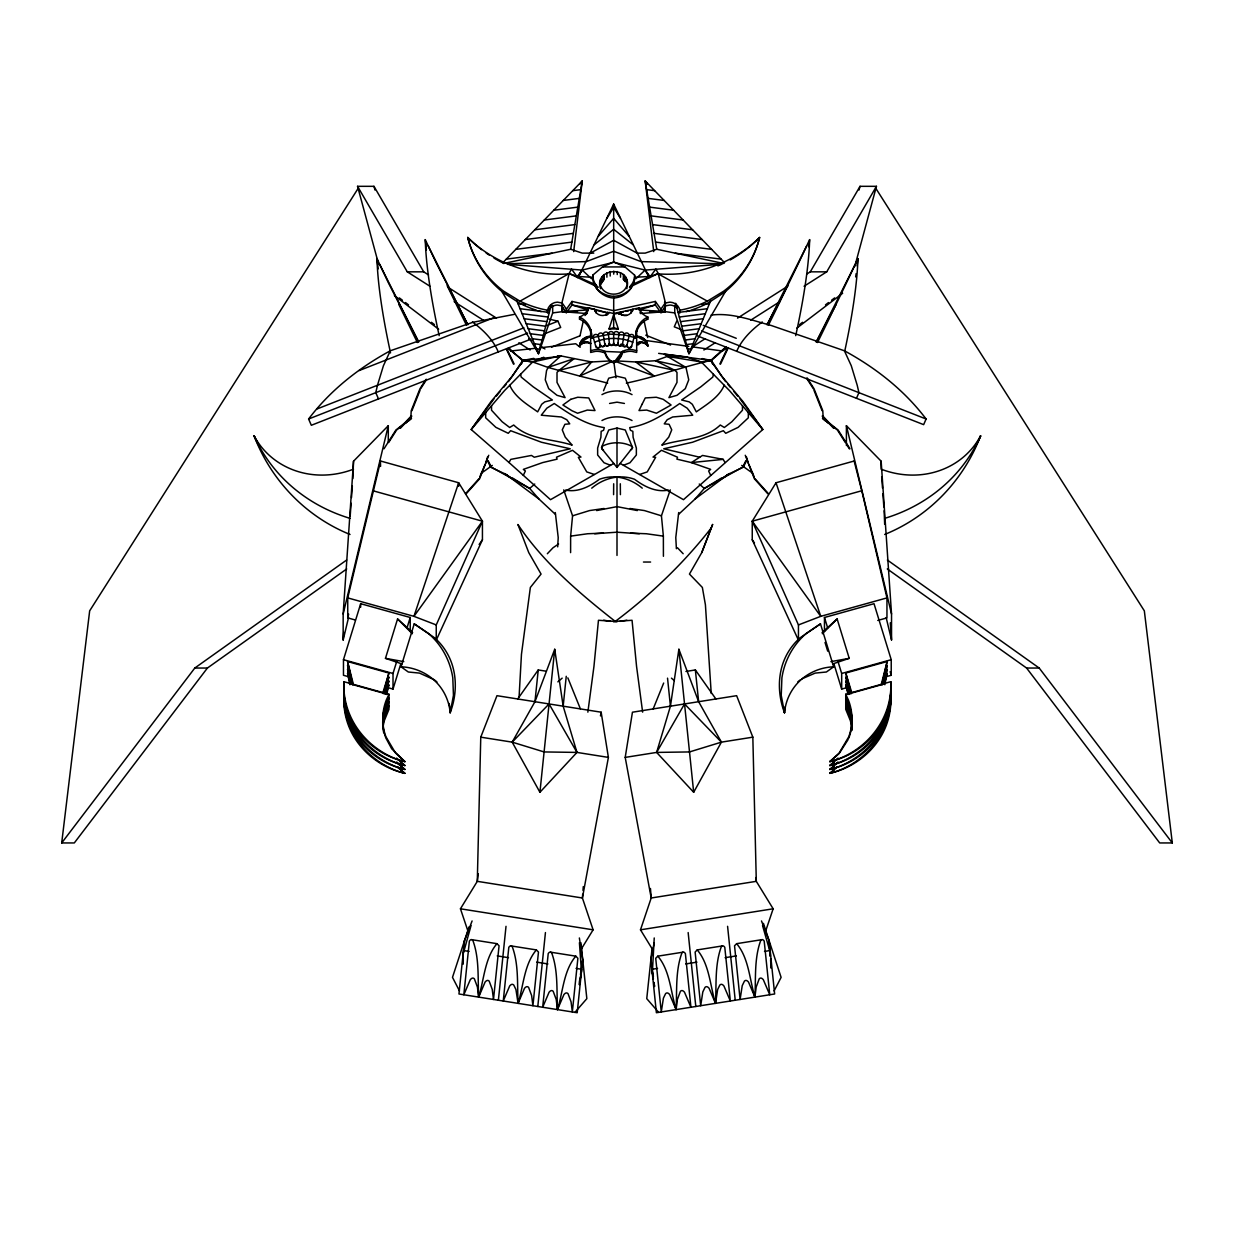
<?xml version="1.0" encoding="UTF-8"?>
<svg xmlns="http://www.w3.org/2000/svg" width="1234" height="1234" viewBox="0 0 1234 1234"><rect width="100%" height="100%" fill="white"/><g stroke="black" fill="none" stroke-linecap="round" stroke-linejoin="round"><path stroke-width="1.5" d="M570.602 552.631L570.632 536.127L572.561 515.812L563.737 489.883M613.591 494.649L613.684 483.774M652.508 969.801L654.236 937.963M581.553 948.653L593.107 929.819L582.402 897.997L608.393 757.398L601.159 712.203L496.963 695.683L480.766 737.161L477.296 881.338L460.452 908.795L467.794 930.621M462.673 964.278L463.197 953.003M462.781 963.877L463.46 950.535L469.09 951.429M557.706 546.863L558.215 537.546L555.315 512.557M519.067 697.195L521.458 654.313L530.358 587.446L541.063 574.072L528.754 552.601L517.91 524.496C543.207 562.426 579.502 593.369 615.257 621.412L617.262 621.55L598.459 620.286L593.955 666.391L587.862 712.157M463.089 963.754L463.321 959.929M463.768 952.278L464.462 940.802L472.098 920.95M665.45 306.186L660.915 312.649L660.915 309.117L665.45 302.654L665.111 311.662L660.915 312.649L655.347 304.968L655.347 301.435L613.668 310.69L572.005 301.435L566.437 309.117L566.437 312.649L562.318 311.662L552.678 312.912L538.487 353.742L501.698 291.07M784.886 707.128L784.515 712.836C778.639 697.21 777.482 679.625 782.834 663.691A69.459 64.183 46.7 0 1 800.095 637.824L820.471 623.864L833.66 666.807L826.379 672.006L815.18 673.101L802.023 678.793M348.528 617.617L343.16 639.999L343.16 613.992L353.526 461.207L388.294 425.699L388.294 442.081M350.163 516.46L351.104 503.21M351.505 497.533L352.322 486.181M352.862 478.622L353.526 461.207M343.16 639.999L343.7 632.363M592.829 275.105C591.394 286.828 602.3 297.579 613.714 298.011A21.456 20.592 0 0 0 622.46 295.713C629.803 291.872 635.818 283.697 634.6 275.105L624.944 266.93L613.714 261.917L602.485 266.93L592.829 275.105L592.829 278.113M582.695 894.203L582.402 897.997L477.296 881.338L478.268 873.78M582.988 890.393L583.296 886.583M808.872 246.877L809.581 239.72L807.036 245.18A286.581 5.969 -63 0 1 798.213 263.845L779.888 301.806A301.806 6.278 -63 0 1 768.473 325.113M857.152 265.804L857.861 258.662L855.316 264.122A286.581 5.969 -63 0 1 846.493 282.787L828.168 320.747A301.806 6.278 -63 0 1 817.494 342.543M595.868 311.4L596.007 309.672L607.406 312.834L597.642 310.659M464.462 940.802L458.955 993.987L577.203 1012.728L582.71 959.543L579.363 937.963M467.47 934.184L467.856 930.421M498.382 1000.234L506.017 926.318M608.393 757.398L576.972 752.416L539.921 792.274L512.187 742.143L534.954 701.699L538.24 669.954L545.767 671.142M539.921 792.274L554.714 649.269L534.954 701.699M480.766 737.161L512.187 742.143L544.101 751.938L576.972 752.416L563.167 706.172L566.252 676.294M537.793 1006.481L545.443 932.565M580.952 954.083L581.538 948.437M652.061 948.437L646.755 998.661L658.678 1012.374M678.685 512.557L675.785 537.546L676.386 548.729M346.723 568.951L207.405 668.041L74.302 842.945L61.7 842.945L89.666 610.845L358.431 187.938M573.671 251.613L582.263 180.889L502.855 262.688M579.363 982.187L579.918 978.408M580.474 974.629L582.71 959.543M765.805 930.621L773.147 908.795L756.303 881.338L752.833 737.161L721.412 742.143L689.497 751.938L656.627 752.416L670.432 706.172L678.885 649.269L698.645 701.699L721.412 742.143L693.678 792.274L656.627 752.416L625.206 757.398L651.197 897.997L640.492 929.819L652.046 948.653M855.656 276.925L856.165 273.578M627.35 285.686C630.158 264.77 593.353 268.472 600.542 288.679M626.887 288.679L627.35 282.694M579.332 984.269L581.692 969.292L576.062 968.397M579.363 984.67L581.445 971.744L579.425 942.699M625.206 757.398L632.44 712.203L736.636 695.683L752.833 737.161M503.565 263.49L570.663 249.268L582.263 180.889L579.995 184.005M629.078 336.203L629.078 336.111A2.607 2.499 0 0 0 627.196 333.072A2.607 2.499 0 0 0 624.034 334.877L622.507 344.163A2.298 2.206 0 0 1 619.946 346.075A2.298 2.206 0 0 1 617.956 343.607L618.866 334.183A2.607 2.499 0 0 1 621.813 332.054A2.607 2.499 0 0 1 624.034 334.877L635.957 337.838A21.117 20.284 0 0 1 647.835 317.03A13.775 13.235 0 0 1 639.227 307.821L632.934 309.225A8.252 7.928 0 0 1 618.327 312.464L613.668 313.498L609.01 312.464A8.252 7.928 0 0 1 594.402 309.225L588.109 307.821A13.79 13.235 0 0 1 579.502 317.03L579.502 319.112A21.117 20.284 0 0 1 590.639 331.56M631.484 311.122L630.759 313.235M600.464 715.936L601.159 712.203M761.501 920.95L769.137 940.802L774.644 993.987L656.395 1012.728L650.889 959.543L654.174 942.699M587.045 313.559L562.318 311.662L563.059 307.929M580.042 335.71L583.327 320.809M355.099 619.946L347.741 617.895L347.741 597.904L380.566 461.022M471.064 925.515L463.938 951.229M343.16 613.992L388.294 425.699M713.437 374.303L712.805 377.08L700.835 386.813L681.631 399.986L689.22 401.883L692.305 404.289L696.331 411.863C706.681 404.459 719.006 397.363 724.25 385.286M347.741 617.895L348.651 614.146M679.826 313.112L679.826 310.212A10.412 9.995 0 0 0 669.985 302.145L665.45 302.962L658.2 273.547L650.441 276.416L634.523 277.311A22.968 19.867 12.1 0 1 631.422 284.869L629.618 287.028L631.438 287.568A22.212 18.803 0 0 1 613.714 296.345A22.212 18.803 0 0 1 595.991 287.491L597.888 287.152L595.929 284.869L576.91 276.416L571.481 269.027L569.152 273.547L561.902 302.962L557.367 302.145A10.412 9.995 0 0 0 547.526 310.212L547.526 313.112M887.138 661.532L881.169 684.839L851.892 692.984L845.768 673.039L887.138 661.532L882.094 683.759M882.094 685.148L887.138 665.419L883.004 684.068M883.467 683.667L887.138 669.322L883.93 684.392M884.377 683.975L887.138 673.224L884.84 684.7M551.32 304.813L538.487 353.742L516.63 300.356M859.018 190.036L860.036 186.319L876.449 186.319L854.807 266.297M626.918 345.643A2.375 2.283 0 0 0 631.561 346.384L633.998 337.746A2.607 2.499 0 0 0 632.394 334.568A2.607 2.499 0 0 0 629.078 336.111L627.011 345.057M485.594 463.444L487.553 456.904M488.741 455.269L479.656 478.73L466.205 493.754M348.975 676.818L343.468 675.291L343.468 659.696L360.667 603.704L410.228 617.494L410.228 631.361M402.053 663.954L385.471 658.339L397.564 618.959L412.634 632.595M388.926 673.039L382.802 692.984L353.526 684.839L347.556 661.532L388.926 673.039L383.358 693.678M383.913 693.261L388.926 676.942L384.468 693.955M385.023 693.523L388.926 680.844L385.579 694.233M386.149 693.801L388.926 684.731L386.705 694.495M387.507 687.554L393.014 689.081L393.014 673.486L396.716 661.47M407.035 627.844L410.228 617.494M393.014 689.081L400.788 663.799M401.035 666.807L414.223 623.864L428.414 633.428A75.783 73.315 -61.1 0 1 452.785 677.821L453.449 695.359L450.179 712.836A51.257 50.1 -56.2 0 0 438.764 684.993C429.494 673.918 415.411 667.316 401.035 666.807L408.315 672.006L419.514 673.101L434.183 679.733A45.72 41.432 -50.6 0 1 436.929 681.955M632.471 311.014L632.934 309.58L631.33 309.935M469.013 926.888L452.492 977.359L459.495 990.948M609.01 328.938L613.668 314.716L618.327 328.938L609.01 328.938L613.668 327.766L618.327 328.938M523.324 475.337L525.375 471.018L523.324 469.383L542.652 462.58L557.089 459.156L556.519 457.197L572.545 450.302L580.967 457.058L578.345 457.32L586.767 471.912L594.341 474.458M663.414 556.287L663.368 536.127L661.439 515.812L670.263 489.883M521.473 363.907L522.645 360.513L533.859 358.369M701.76 552.601L712.604 524.496L701.76 552.601L689.451 574.072L702.362 587.446L705.416 604.83L711.231 693.462M607.406 312.202L605.755 315.21L606.866 313.575M411.894 410.752L419.992 390.407M653.187 708.902L663.661 683.05M710.799 300.356L688.942 353.742L674.736 312.912L674.736 305.322M603.534 390.746L608.732 378.175L617 376.262L625.268 378.175L630.466 390.746M601.436 447.664L608.732 429.987L617 428.075L625.268 429.987L632.564 447.664L617 467.439L601.961 448.883L601.961 446.446C610.784 441.556 623.216 441.556 632.039 446.446L632.564 447.664M479.687 477.034L484.854 465.141M676.726 321.179L674.273 326.84L681.399 329.632M736.683 351.32C741.881 339.304 751.83 329.663 762.257 321.966M856.458 398.304L858.926 392.659L857.214 385.255L851.275 365.742L844.38 350.764L771.219 325.483C751.753 320.285 731.546 312.403 711.092 315.102M844.38 350.764C875.924 367.948 904.337 390.237 926.102 419.005L923.649 424.65L697.457 335.926M372.915 490.746L482.432 521.195L482.432 539.798L436.25 640.153L436.25 624.928L482.432 521.195L458.662 482.756L380.411 460.976L380.566 466.421M508.346 348.003L522.645 360.513L532.687 361.963L548.019 367.439L574.196 358.6L560.822 355.886L548.019 367.439L546.523 370.709L545.258 379.825L548.714 388.679L557.012 395.312L565.079 397.626L557.012 382.417L557.012 372.406L558.94 370.416L574.196 358.6L591.657 361.963L611.848 360.837M388.957 694.248L386.319 699.971A51.751 51.72 50 0 0 385.949 736.791L395.543 753.048L404.937 761.656C378.823 755.763 355.762 736.42 347.386 710.738A74.302 73.037 -13.3 0 1 343.854 685.101L343.854 681.692L388.957 694.248L388.957 697.657L384.376 708.825A49.329 48.08 -5.9 0 0 384.129 732.472M848.113 739.552L839.151 753.558L829.757 761.656C855.872 755.763 878.932 736.42 887.308 710.738A74.302 73.037 13.3 0 0 890.84 685.101L890.84 681.692L845.737 694.248L845.737 697.657L850.319 708.825A49.329 48.08 5.9 0 1 848.745 738.179M719.885 363.984L726.888 349.268M720.579 363.984L728.353 347.633M578.684 276.663L613.668 204.088L648.668 276.663M806.635 246.013L767.039 324.773M854.9 264.955L816.198 342.003M600.542 284.206L604.058 279.038M604.058 274.534L604.058 279.378L600.542 284.545L600.542 279.702M626.887 285.686C623 296.962 604.413 296.962 600.542 285.686M745.814 460.806L742.621 467.177L704.306 488.433L695.112 498.983L678.592 514.362M747.31 459.218L743.315 467.177L726.888 474.92M774.104 990.948L781.107 977.359L763.43 923.356M767.255 324.48L787.724 285.671M816.414 341.725L836.004 304.613M514.424 314.346L472.884 322.29L390.314 350.764L383.419 365.742L377.481 385.255L375.768 392.659L378.499 398.937M613.761 463.46L550.518 499.677L508.994 462.503L510.783 459.372L531.468 455.439L534.276 457.228L570.262 448.79L541.464 442.25L510.66 430.712L508.254 433.304L495.883 427.35L485.672 417.802L485.672 412.634M656.627 752.416L684.531 703.935L721.412 742.143M807.051 273.902L810.291 271.835L860.036 186.319M804.074 286.242L826.718 271.835L876.449 186.319M725.715 291.07L688.942 353.742L675.708 303.286M606.881 218.341L613.684 207.358L620.455 218.341M854.129 461.022L861.779 490.746L752.246 521.195L798.444 624.928L798.444 640.153L752.246 539.798L752.246 521.195L776.032 482.756L854.283 460.976M384.005 448.79L395.883 430.049L410.845 418.249L411.123 416.089L399.97 427.997M388.648 442.543L396.577 430.049L411.539 418.249L408.901 420.748M577.435 277.619L582.217 270.092L613.714 262.256L645.12 270.092L721.89 264.184L717.88 265.896M425.977 379.393L419.976 388.71L411.2 410.752L410.845 418.249L405.57 423.262M420.671 388.71L426.671 379.393M559.203 356.456L523.339 360.513L508.408 381.599M517.725 698.968L538.24 669.954M479.131 544.472L482.432 539.798M711.247 527.951C683.806 563.136 650.904 594.634 615.257 621.412L613.252 621.55L632.055 620.286L636.559 666.391L642.636 712.157M482.432 521.195L413.945 616.337L347.741 597.904M605.971 315.395L606.866 314.207M61.7 842.945L194.802 668.041L346.646 560.035M576.926 277.064L582.217 270.092L591.502 278.73M590.639 350.641L595.436 349.561A17.137 16.443 0 0 1 604.999 351.443L604.999 352.461A49.036 23.893 -26.4 0 0 613.668 362.827L622.337 351.443A17.137 16.443 0 0 1 631.885 349.561L636.682 350.641M493.939 398.921L471.203 429.54L508.994 462.503M496.346 396.037L499.971 391.702M503.58 387.368L506.002 384.484M626.317 383.111C654.899 377.28 682.387 366.837 710.661 360.513L725.777 347.032M620.239 463.46L683.482 499.677L762.797 429.54L729.572 390.7L701.313 361.963L686.227 356.857L664.324 354.158L667.363 356.395L701.313 361.963L711.355 360.513L726.302 347.248M530.373 339.35L311.323 425.283L308.593 419.005C330.357 390.237 358.77 367.948 390.314 350.764M598.397 236.157L613.684 218.341L628.954 236.157M574.921 1012.374L586.844 998.661L580.936 942.776M465.511 493.754L478.962 478.73M400.664 427.997L411.817 416.089M547.341 553.742L553.017 547.773L558.586 543.978M512.187 742.143L549.068 703.935L576.972 752.416M838.04 758.092L829.757 765.558C855.872 759.666 878.932 740.323 887.308 714.625A74.302 73.037 13.3 0 0 890.84 688.988L890.84 685.595A76.601 76.385 -33.8 0 1 887.308 712.033C879.04 738.287 856.303 758.817 829.757 765.558L834.724 761.764M838.04 761.98L829.757 769.461C855.872 763.553 878.932 744.225 887.308 718.527A74.302 73.037 13.3 0 0 890.84 692.891L890.84 689.497A76.601 76.385 -33.8 0 1 887.308 715.921C879.04 742.189 856.303 762.72 829.757 769.461L834.724 765.666M836.93 767.024L829.757 773.363C855.872 767.455 878.932 748.128 887.308 722.43A74.302 73.037 13.3 0 0 890.84 696.794L890.84 693.4A76.601 76.385 -33.8 0 1 887.308 719.823C879.04 746.092 856.303 766.607 829.757 773.363L834.724 769.569M609.01 312.464L605.755 315.21M822.353 633.752L837.13 618.959L849.223 658.339L832.641 663.954M822.06 632.595L837.13 618.959M635.911 278.73L645.12 270.092L650.426 277.064M629.463 287.152L658.2 273.547L655.871 269.027L650.441 276.416L631.422 284.869M534.754 484.036L529.694 488.433L491.379 467.177L488.186 460.806M557.861 681.862L562.149 678.145M637.963 344.98L640.909 342.605M594.356 244.64L613.684 229.308L632.996 244.64M799.524 324.604L802.578 322.29M825.484 304.875L828.538 302.546M831.593 300.217L834.647 297.903M796.856 328.09L842.652 293.26M695.112 498.983L726.749 475.352M601.961 394.633C610.784 389.728 623.216 389.728 632.039 394.633M601.961 420.532C610.784 415.642 623.216 415.642 632.039 420.532M630.481 450.009L632.039 448.883M481.353 473.193L492.304 465.403M692.505 346.893L722.445 351.011L726.919 347.849M606.665 315.164L607.93 314.284M692.289 346.908L705.216 338.671M737.546 318.11L787.662 286.242M703.858 349.993L715.165 342.79M750.735 320.161L779.826 301.651M717.324 481.26L729.618 473.563M591.734 488.17C603.627 478.19 619.622 473.841 634.538 479.27C644.241 486.504 655.979 492.659 668.442 490.068M721.458 478.052L704.306 488.433L699.246 484.036M586.613 342.497L580.643 342.327L590.639 336.219L587.939 336.512A10.89 10.597 -16.4 0 0 579.502 345.983A8.098 7.666 19.9 0 1 590.639 343.792M820.471 623.864L806.28 633.428A75.783 73.315 61.1 0 0 781.909 677.821L781.23 695.359L784.515 712.836A51.257 50.1 56.2 0 1 795.93 684.993C805.2 673.918 819.268 667.316 833.66 666.807M569.152 273.871A129.308 123.415 -8.6 0 1 514.069 266.421L505.477 262.996A129.308 123.415 -8.6 0 1 467.732 237.437A103.054 97.918 -6.2 0 0 503.626 291.147L519.977 301.158L569.152 273.547L576.91 276.416L592.829 277.311A22.968 19.852 -11.9 0 0 595.929 284.869M679.826 310.212A103.054 97.918 6.2 0 0 707.375 301.158L723.726 291.147A103.054 97.918 6.2 0 0 759.62 237.437A129.308 123.415 8.6 0 1 721.875 262.996L713.267 266.421A129.308 123.415 8.6 0 1 658.2 273.871L658.2 273.547M590.315 253.124L613.699 240.291L637.037 253.124L645.166 253.124L656.766 249.268L723.864 263.49M590.639 329.478L590.639 352.461L595.436 351.366A17.137 16.443 0 0 1 602.747 352.292L604.999 351.443L624.589 352.292A17.137 16.443 0 0 1 631.885 351.366L636.682 352.461L636.682 329.478M496.963 943.671C484.761 957.954 484.098 979.549 478.669 997.118L477.404 986.999L474.365 978.824A61.176 10.335 -84.1 0 0 470.262 979.734L463.83 994.758L469.383 941.095A67.145 9.024 -87.3 0 1 472.977 940.755C479.471 958.633 477.697 978.392 478.669 997.118L485.085 982.079A61.176 10.335 -84.1 0 1 489.204 981.169L492.227 989.344L493.492 999.463L499.06 945.784L496.963 943.671L471.835 939.691M536.374 949.918C524.172 964.201 523.524 985.796 518.079 1003.365L515.935 989.545L513.776 985.071A61.176 10.335 -84.1 0 0 509.673 985.981L503.256 1001.005L508.809 947.342A67.145 9.024 -87.3 0 1 512.388 947.002C518.882 964.88 517.108 984.639 518.079 1003.365L524.496 988.326A61.176 10.335 -84.1 0 1 528.615 987.416L531.638 995.591L532.918 1005.71L538.471 952.046L536.374 949.918L511.246 945.938M575.8 956.165C563.583 970.448 562.935 992.043 557.49 1009.613L556.226 999.494L553.187 991.318A61.176 10.335 -84.1 0 0 549.084 992.229L542.667 1007.252L548.22 953.589A67.145 9.024 -87.3 0 1 551.814 953.25C558.292 971.127 556.534 990.887 557.49 1009.613L563.923 994.573A61.176 10.335 -84.1 0 1 568.026 993.679L571.064 1001.838L572.329 1011.957L577.882 958.294L575.8 956.165L550.673 952.185M611.987 361.5L579.702 376.077L548.019 367.439M543.778 357.228L532.687 361.963L504.428 390.7L471.203 429.54L490.823 401.806L512.542 375.83L522.645 360.513L532.687 361.963L560.822 355.886L557.352 355.886M657.799 956.165L655.717 958.294L661.27 1011.957L663.414 998.152L665.573 993.679A61.176 10.335 84.1 0 1 669.676 994.589L676.109 1009.613L677.373 999.494L680.412 991.318A61.176 10.335 84.1 0 1 684.515 992.229L690.932 1007.252L685.379 953.589A67.145 9.024 87.3 0 0 681.785 953.25C675.307 971.127 677.065 990.887 676.109 1009.613C670.664 992.043 670.016 970.448 657.799 956.165L682.926 952.185M697.21 949.918L695.128 952.046L700.681 1005.71L702.825 991.905L704.984 987.431A61.176 10.335 84.1 0 1 709.103 988.326L715.519 1003.365L717.648 989.545L719.823 985.071A61.176 10.335 84.1 0 1 723.926 985.981L730.343 1001.005L724.79 947.342A67.145 9.024 87.3 0 0 721.196 947.002C714.717 964.88 716.491 984.639 715.519 1003.365C710.074 985.796 709.427 964.201 697.21 949.918L722.337 945.938M736.636 943.671L734.538 945.784L740.091 999.463L742.236 985.642L744.395 981.184A61.176 10.335 84.1 0 1 748.514 982.079L754.93 997.118L756.195 986.999L759.234 978.824A61.176 10.335 84.1 0 1 763.337 979.734L769.754 994.758L764.201 941.095A67.145 9.024 87.3 0 0 760.622 940.755C754.128 958.633 755.902 978.392 754.93 997.118C749.501 979.549 748.837 957.954 736.636 943.671L761.764 939.691M551.536 347.17L579.857 335.879M359.125 370.57L494.356 317.524M317.153 408.917L523.895 327.812M308.593 419.005L527.658 333.072M547.264 325.39L557.969 321.179L560.699 327.457L544.641 333.751M609.581 403.456L617 402.161L624.419 403.456M572.561 515.812L589.59 510.567L604.105 508.485M798.444 624.928L820.749 616.337L886.953 597.904L861.779 490.746M686.227 356.857L667.363 356.395L655.516 360.729L635.726 361.963L615.519 360.837M579.502 317.03A21.117 20.284 0 0 1 591.379 337.838L610.198 334.121L624.034 334.969M639.659 474.458L647.233 471.912L655.655 457.32L653.033 457.058L661.455 450.302L677.481 457.197L676.911 459.156L691.348 462.58L710.676 469.383L708.625 471.018L710.676 475.337M623.463 465.295L629.988 462.75L636.358 454.991L636.358 448.065L633.104 437.252L632.841 431.36L630.404 430.25L629.726 427.612C648.714 424.681 664.617 413.976 679.749 403.518L687.168 408.176L692.752 415.21L672.669 416.984L667.193 419.745L664.247 423.848L669.09 424.28L671.743 429.848L668.766 437.129L661.81 445.15C681.43 438.672 704.259 440.245 720.286 425.02L724.327 427.488L731.824 421.781L742.467 410.228L742.467 405.785M639.227 307.821L639.227 309.904L655.347 304.968L636.081 309.256M824.466 631.361L824.466 617.494L874.027 603.704L891.226 659.696L891.226 675.291L885.719 676.818M877.76 620.455L886.953 617.895L886.953 597.904M847.172 687.554L841.681 689.081L841.681 673.486L891.226 659.696M558.94 370.416L591.657 361.963L579.702 376.077L607.683 383.111M620.471 314.207L619.931 312.202L631.33 309.672L631.484 311.4M619.931 312.48L618.327 313.189A8.252 7.928 0 0 0 619.406 314.284L618.327 312.464M615.226 313.883L623.309 312.094M628.476 310.937L625.638 310.937M830.914 661.625L849.223 658.339M570.632 536.127L587.615 533.751L603.426 533.134M619.884 621.35L626.826 620.193M685.95 671.45L695.359 669.954L715.874 698.968M640.492 929.819L773.147 908.795M657.537 968.397L651.907 969.292L653.372 978.655M685.688 963.939L696.948 962.15M725.098 957.677L736.359 955.903M764.509 951.429L770.139 950.535L770.432 956.257M596.624 510.567L617 506.634L637.376 510.567M572.761 190.668L580.782 189.635M563.275 200.448L579.301 198.381M553.773 210.227L577.805 207.127M544.287 220.007L576.324 215.873M534.8 229.786L574.843 224.603M525.298 239.566L573.363 233.349M515.812 249.361L571.882 242.095M506.31 259.14L552.061 253.217M702.208 304.613L709.427 303.687M678.114 312.464L707.375 308.701M679.317 317.045L705.339 313.698M680.52 321.642L703.287 318.711M681.723 326.223L701.236 323.709M682.926 330.82L699.184 328.722M684.13 335.401L697.133 333.72M685.333 339.982L695.081 338.733M686.536 344.579L693.045 343.731M687.739 349.16L690.994 348.744M626.718 315.426L622.09 315.164L620.471 313.575M510.861 351.011L536.096 348.219M539.875 347.803L575.723 343.746L580.15 347.309M723.217 459.372L691.348 462.58L702.532 455.439L723.217 459.372L725.006 462.503M640.338 313.559L665.111 311.662L674.736 312.912M567.841 311.292L588.109 309.904A13.79 13.235 0 0 1 587.399 311.94M594.665 533.751L617 532.193L639.335 533.751M590.639 336.589L587.939 336.836A10.844 10.412 0 0 0 579.502 345.983A8.036 7.728 0 0 1 590.639 343.422M507.467 263.721L586.258 261.608L613.699 251.273L641.078 261.608L721.875 263.783M580.643 342.157L586.613 342.003M590.639 336.944L587.939 337.129A10.89 10.242 11.1 0 0 586.628 337.468M378.684 264.431L357.552 186.319L373.964 186.319L423.709 271.835L428.553 274.92M593.785 253.124L582.263 253.124L570.663 249.268M602.485 266.93L624.944 266.93M357.552 186.319L407.282 271.835L423.709 271.835M810.291 271.835L826.718 271.835M566.437 309.117L561.902 302.654L562.318 311.662L577.543 311.662M649.886 311.662L665.111 311.662L665.111 306.063M593.338 337.746L595.775 346.384A2.375 2.283 0 0 0 598.737 347.895A2.375 2.283 0 0 0 600.31 345.057L598.259 336.111A2.607 2.499 0 0 0 594.942 334.568A2.607 2.499 0 0 0 593.338 337.746L591.379 338.116A21.117 20.284 0 0 0 590.639 329.756M633.998 337.746L635.957 338.116A21.117 20.284 0 0 1 636.682 329.756M603.133 352.461L604.999 352.461M604.999 351.443A40.244 25.528 -25.6 0 0 613.668 362.827A49.036 23.909 26.5 0 0 622.337 352.461L624.188 352.461M658.632 353.371L711.355 360.513L721.458 375.83L743.177 401.806L762.797 429.54L740.061 398.921M643.454 562.041L650.596 562.041M194.802 668.041L207.405 668.041M1026.595 668.041L1039.198 668.041L1172.3 842.945L1159.698 842.945L1026.595 668.041L887.277 568.951M637.824 336.959L639.397 337.129A10.89 10.242 -11.1 0 1 647.835 345.983A8.098 7.666 -19.9 0 0 636.682 343.792M637.824 336.62L639.397 336.836A10.844 10.412 0 0 1 647.835 345.983A8.036 7.728 0 0 0 636.682 343.422M630.574 533.134L646.385 533.751L663.368 536.127M639.227 309.904L665.111 311.662L664.355 307.929M507.452 264.323L582.217 270.092M565.558 490.068C578.021 492.659 589.759 486.504 599.462 479.27C614.378 473.841 630.373 478.19 642.266 488.17M646.647 189.635L654.652 190.668M648.128 198.381L664.154 200.448M649.608 207.127L673.641 210.227M651.105 215.873L683.142 220.007M652.585 224.603L692.629 229.786M654.066 233.349L702.131 239.566M655.547 242.095L711.617 249.361M675.368 253.217L721.119 259.14M518.002 303.687L525.221 304.613M520.038 308.701L549.315 312.464M522.09 313.698L548.112 317.045M524.142 318.711L546.909 321.642M526.193 323.709L545.706 326.223M528.245 328.722L544.502 330.82M530.296 333.72L543.299 335.401M532.332 338.733L542.096 339.982M534.384 343.731L540.893 344.579M536.435 348.744L539.69 349.16M643.855 340.229L688.757 346.384M629.895 508.485L644.41 510.567L661.439 515.812M632.78 342.25C621.396 337.175 605.94 337.175 594.557 342.25M460.452 908.795L593.107 929.819M497.24 955.903L508.501 957.677M536.651 962.15L547.911 963.939M603.688 620.193L610.614 621.35M385.471 658.339L403.78 661.625M702.1 358.585L711.355 360.513L712.527 363.907M667.363 356.395L685.981 367.439L688.742 379.825L685.286 388.679L676.988 395.312L668.921 397.626L676.988 382.417L676.988 372.406L675.06 370.416L635.726 361.963L654.298 376.077L613.684 360.729M685.981 367.439L655.516 360.729L675.06 370.416M596.007 309.935L594.402 309.58L596.115 312.572M607.406 312.48L609.01 312.834M699.724 457.228L663.738 448.79L692.536 442.25L723.34 430.712L725.746 433.304L738.117 427.35L748.328 417.802L748.328 412.634M549.007 319.082L557.969 321.179M619.684 313.189L618.327 312.834L619.406 313.93M343.468 659.696L393.014 673.486M588.109 309.904L572.005 304.968L566.437 312.649L561.902 306.186M610.537 465.295L604.012 462.75L597.642 454.991L597.642 448.065L600.896 437.252L601.159 431.36L603.596 430.25L604.274 427.612C585.286 424.681 569.383 413.976 554.251 403.518L546.832 408.176L541.248 415.21L561.331 416.984L566.807 419.745L569.753 423.848L564.91 424.28L562.257 429.848L565.234 437.129L572.19 445.15C552.57 438.672 529.741 440.245 513.714 425.02L509.673 427.488L502.176 421.781L491.533 410.228L491.533 405.785M561.902 305.862L557.367 305.045A10.412 9.995 0 0 0 550.41 307.929M436.25 624.928L413.945 616.337L458.662 482.756L458.662 486.35M703.21 325.344L736.251 338.301M701.683 330.974L926.102 419.005M645.752 335.17L670.54 345.057M507.112 474.92L490.685 467.177L486.69 459.218M569.152 273.547L597.888 287.152M658.2 273.871L707.375 301.158M646.693 342.157L636.682 336.219L639.397 336.512A10.89 10.597 16.4 0 1 647.835 345.983A8.098 7.79 23.5 0 0 636.682 343.067M512.542 478.052L529.694 488.433L538.888 498.983L555.408 514.362M504.382 473.563L516.676 481.26M447.957 287.26L496.454 318.11M528.784 338.671L532.024 340.738M540.106 345.875L544.95 348.96M407.282 271.835L429.926 286.242M454.174 301.651L483.265 320.161M518.835 342.79L530.142 349.993M508.562 348.898L523.339 360.513M887.354 560.035L1039.198 668.041M741.696 465.403L752.647 473.193M414.223 623.864L434.599 637.824A69.459 64.183 -46.7 0 1 451.86 663.691C457.212 679.625 456.056 697.21 450.179 712.836L449.932 709.026M472.437 321.966C483.034 329.802 493.153 339.628 498.274 351.952M601.961 448.883L603.519 450.009M507.251 475.352L538.888 498.983M399.353 297.903L402.407 300.217M405.462 302.546L408.516 304.875M431.422 322.29L434.476 324.604M394.402 295.574L438.672 329.247M399.97 761.764L404.937 765.558C378.823 759.666 355.762 740.323 347.386 714.625A74.302 73.037 -13.3 0 1 343.854 688.988L343.854 685.595A76.601 76.385 33.8 0 0 347.386 712.033C355.654 738.287 378.391 758.817 404.937 765.558L396.654 758.092M671.45 678.145L674.304 680.628M828.43 423.262L823.155 418.249L822.877 416.089L834.03 427.997M825.099 420.748L822.461 418.249L837.423 430.049L845.352 442.543M397.764 763.507L404.937 769.461C378.823 763.553 355.762 744.225 347.386 718.527A74.302 73.037 -13.3 0 1 343.854 692.891L343.854 689.497A76.601 76.385 33.8 0 0 347.386 715.921C355.654 742.189 378.391 762.72 404.937 769.461L396.654 761.98M397.764 767.409L404.937 773.363C378.823 767.455 355.762 748.128 347.386 722.43A74.302 73.037 -13.3 0 1 343.854 696.794L343.854 693.4A76.601 76.385 33.8 0 0 347.386 719.823C355.654 746.092 378.391 766.607 404.937 773.363L397.764 767.024M397.564 618.959L412.341 633.752M846.401 445.459L846.401 425.699L881.153 461.207L891.534 613.992L891.534 639.999L886.166 617.617M724.574 262.688L645.166 180.889L653.742 251.613M677.481 547.773L683.173 553.742M822.183 416.089L833.336 427.997M623.355 279.038L625.53 281.414M755.038 478.73L768.489 493.754M767.795 493.754L754.344 478.73L745.259 455.269M508.855 347.787L511.555 351.011M725.592 381.599L710.661 360.513M727.998 384.484L730.42 387.368M734.029 391.702L737.654 396.037M647.434 184.005L645.166 180.889L656.766 249.268M655.347 301.435L660.915 309.117M752.246 521.195L820.749 616.337L776.032 482.756M752.246 539.798L754.468 542.914M807.021 377.835L814.024 388.71L822.8 410.752L823.155 418.249L838.117 430.049L849.995 448.79M807.329 379.393L813.329 388.71M875.569 187.938L1144.334 610.845L1172.3 842.945M645.12 270.092L649.917 277.619M847.326 445.675L849.301 448.79M426.409 249.978L425.314 239.72L427.859 245.18A286.581 5.969 63 0 0 436.682 263.845L467.64 324.48M378.128 268.919L377.033 258.662L379.578 264.122A286.581 5.969 63 0 0 388.401 282.787L418.48 341.725M467.856 324.773L428.26 246.013M418.696 342.003L379.979 264.955M447.155 285.671L455.007 301.806A301.806 6.278 63 0 0 466.421 325.113M398.891 304.613L406.726 320.747A301.806 6.278 63 0 0 417.401 342.543M507.112 349.268L514.115 363.984M506.418 349.268L513.421 363.984M845.737 694.248L848.375 699.971A51.751 51.72 -50 0 1 848.745 736.791L839.151 753.048L829.757 761.656C856.303 754.915 879.024 734.384 887.308 708.131A76.601 76.385 -33.8 0 0 890.84 681.692M749.146 465.141L754.313 477.034M770.402 953.003L762.535 925.515M567.841 677.867L580.412 708.902M814.008 390.407L822.106 410.752M619.931 312.202L620.471 313.852M509.75 385.286C514.994 397.363 527.319 404.459 537.669 411.863L541.695 404.289L544.78 401.883L552.369 399.986L533.165 386.813L521.195 377.08L520.563 374.303M890.115 671.682L891.226 675.291M851.337 693.678L845.768 673.039M850.781 693.261L845.768 676.942L850.226 693.955M849.671 693.523L845.768 680.844L849.115 694.233M848.545 693.801L845.768 684.731L847.989 694.495M824.466 617.494L827.659 627.844M837.979 661.47L841.681 673.486M833.906 663.799L841.681 689.081M825.022 642.467L827.706 651.166M746.447 456.904L748.406 463.444M373.964 186.319L374.982 190.036M352.6 683.759L347.556 661.532M352.6 685.148L347.556 665.419L351.69 684.068M351.227 683.667L347.556 669.322L350.764 684.392M350.317 683.975L347.556 673.224L349.854 684.7M664.54 302.237L665.45 305.862L669.985 305.045A10.412 9.995 0 0 1 676.942 307.929M846.401 425.699L891.534 613.992M644.055 320.809L647.742 337.561M449.114 703.473L449.808 707.128M595.868 311.122L596.115 312.85M604.968 344.718A2.298 2.206 0 0 0 609.38 343.607L608.47 334.183A2.607 2.499 0 0 0 605.524 332.054A2.607 2.499 0 0 0 603.303 334.877L604.814 344.163M652.154 971.744L653.341 979.133M653.943 982.819L654.529 986.521M653.958 982.403L654.56 986.151M554.714 649.269L563.167 706.172M614.239 207.898L613.668 204.088L613.714 261.917M650.889 959.543L653.403 976.526M613.946 362.626L615.982 377.851M755.825 877.559L756.303 881.338L651.197 897.997L650.457 888.48M765.743 930.421L766.129 934.184M727.582 926.318L735.217 1000.234M695.359 669.954L698.645 701.699M678.885 649.269L693.678 792.274M667.532 678.16L670.432 706.172M688.156 932.565L695.806 1006.481M881.693 476.725L882.511 488.078M882.912 493.754L883.852 507.004M884.13 510.783L884.67 524.342M890.316 622.815L891.534 639.999M769.137 940.802L770.047 956.103M770.618 960.067L771.003 967.687M770.664 958.633L771.111 968.042M620.316 483.774L620.409 494.649M881.153 461.207L881.153 469.167A84.73 78.143 34 0 0 980.644 435.772A88.524 82.771 -75.2 0 1 975.863 445.073M647.835 317.03L647.835 319.112A21.117 20.284 0 0 0 636.682 331.56M634.6 275.105L634.6 278.113M632.934 309.225L631.33 309.672M631.561 346.384L631.561 346.029A2.375 2.283 0 0 1 628.584 347.541A2.375 2.283 0 0 1 627.011 344.687A2.298 2.206 0 0 1 624.296 346.415A2.298 2.206 0 0 1 622.507 343.792A2.298 2.206 0 0 1 619.946 345.705A2.298 2.206 0 0 1 617.956 343.253A2.144 2.052 0 0 1 615.72 345.212A2.144 2.052 0 0 1 613.668 343.067A2.144 2.052 0 0 1 611.617 345.212A2.144 2.052 0 0 1 609.38 343.253A2.298 2.206 0 0 1 607.39 345.705A2.298 2.206 0 0 1 604.814 343.792A2.298 2.206 0 0 1 603.04 346.415A2.298 2.206 0 0 1 600.31 344.687A2.375 2.283 0 0 1 598.737 347.541A2.375 2.283 0 0 1 595.775 346.029L595.775 346.384M626.887 279.702L626.887 282.709M625.53 276.925L625.53 281.768L623.88 279.964L623.88 275.105M623.355 274.534L623.355 279.378M622.337 352.461L622.337 351.443A40.244 25.652 27.9 0 1 613.668 362.827M620.532 272.699L620.532 277.203M618.866 334.553L618.866 334.183A2.607 2.499 0 0 0 616.414 331.56A2.607 2.499 0 0 0 613.668 333.92L613.668 343.422A2.144 2.052 0 0 0 615.72 345.582A2.144 2.052 0 0 0 617.956 343.607M617.247 271.542L617.247 274.55M617 428.075L617 467.439M617 477.157L617 555.423M613.714 271.141L613.714 274.149M613.714 296.345L613.668 327.766M610.182 271.542L610.182 276.046M608.47 334.275L608.47 334.183A2.607 2.499 0 0 1 610.923 331.56A2.607 2.499 0 0 1 613.668 333.92M606.897 272.699L606.897 277.203M603.534 275.105L603.534 279.964M603.303 334.877L603.303 334.969A2.607 2.499 0 0 0 600.14 333.072A2.607 2.499 0 0 0 598.259 336.111L598.259 336.203M601.899 276.925L601.899 281.768M596.007 309.672L572.005 304.968L572.005 301.435M562.318 307.929L562.318 311.662M552.678 305.322L552.678 312.912M360.667 603.704L360.667 607.174M343.854 681.692A76.601 76.385 33.8 0 0 347.386 708.131C355.654 734.384 378.391 754.915 404.937 761.656L391.687 748.791L385.949 738.179A49.329 48.08 -5.9 0 1 384.514 733.922M382.864 725.469A49.329 48.08 -5.9 0 1 384.376 716.63L388.957 705.447L388.957 702.053L386.319 707.761A51.751 51.72 50 0 0 382.741 726.147M383.789 733.15A51.751 51.72 50 0 1 383.049 728.492M350.024 534.476A173.624 169.104 83.9 0 1 254.05 435.772A84.73 78.143 -34 0 0 353.526 469.167M383.172 726.394A49.329 48.08 -5.9 0 1 384.376 720.533L388.957 709.349L388.957 705.956L386.319 711.663A51.751 51.72 50 0 0 382.864 726.919A51.751 51.72 50 0 1 386.319 703.858L388.957 698.151L388.957 701.544L384.376 712.728A49.329 48.08 -5.9 0 0 382.741 724.559M350.024 518.357A168.518 155.345 -20.9 0 1 254.05 435.772A88.524 82.771 75.2 0 0 258.832 445.073M851.645 728.492A51.751 51.72 -50 0 0 848.375 703.858L845.737 698.151L845.737 701.544L850.319 712.728A49.329 48.08 5.9 0 1 851.63 730.513M797.766 681.955A45.72 41.432 50.6 0 1 800.511 679.733M851.954 728.446A49.329 48.08 5.9 0 0 850.319 716.63L845.737 705.447L845.737 702.053L848.375 707.761A51.751 51.72 -50 0 1 851.892 729.279M851.83 729.371A49.329 48.08 5.9 0 0 850.319 720.533L845.737 709.349L845.737 705.956L848.375 711.663A51.751 51.72 -50 0 1 851.954 730.034M884.67 534.476A173.624 169.104 -83.9 0 0 980.644 435.772A168.518 155.345 20.9 0 1 884.67 518.357M390.53 352.924A291.548 52.969 71 0 1 376.972 258.523M439.181 335.633A291.548 52.969 71 0 1 425.252 239.581M809.643 239.581A291.548 52.969 -71 0 1 795.714 335.633M857.923 258.523A291.548 52.969 -71 0 1 844.719 351.258M541.171 311.616A103.054 99.784 7.7 0 1 538.039 310.721M536.481 310.228A103.054 99.784 7.7 0 1 519.977 303.363L503.626 292.844A103.054 99.784 7.7 0 1 467.732 237.437A129.308 124.665 9.6 0 0 481.615 249.7M503.796 263.382A129.308 124.665 9.6 0 1 493.955 258.045M489.219 255.083A129.308 124.665 9.6 0 1 486.134 253.001M547.526 310.212A103.054 97.918 -6.2 0 1 519.977 301.158M548.559 310.32A10.412 9.995 0 0 1 549.392 309.055M730.173 259.927A129.308 124.665 -9.6 0 0 759.62 237.437A103.054 99.784 -7.7 0 1 723.726 292.844L707.375 303.363A103.054 99.784 -7.7 0 1 690.87 310.228M689.312 310.721A103.054 99.784 -7.7 0 1 686.181 311.616M586.906 312.912A13.79 13.235 0 0 1 586.351 313.837M585.703 314.716A13.79 13.235 0 0 1 584.993 315.534M580.535 318.696A13.79 13.235 0 0 1 579.502 319.112M593.338 338.116A2.607 2.499 0 0 1 593.199 337.484M647.835 319.112A13.775 13.235 0 0 1 646.801 318.696M640.415 312.912A13.775 13.235 0 0 1 639.937 311.94M634.137 337.484A2.607 2.499 0 0 1 633.998 338.116M590.639 343.067A8.098 7.79 -23.5 0 0 579.502 345.983A10.89 10.242 11.1 0 1 585.379 337.946M620.594 344.317A53.725 51.581 0 0 1 624.034 344.841M613.668 343.422A2.144 2.052 0 0 1 609.488 344.132M626.826 345.597A2.298 2.206 0 0 1 622.507 344.163M604.861 344.733A2.298 2.206 0 0 1 600.31 345.057M642.096 404.258L638.981 410.567L646.693 410.074L656.411 413.236L671.095 404.999L663.198 399.322L656.287 397.255L645.243 397.95L642.096 404.258M570.802 399.322L562.905 404.999L572.005 410.752L577.589 413.236L587.307 410.074L595.019 410.567L588.757 397.95L577.713 397.255L570.802 399.322"/></g></svg>
